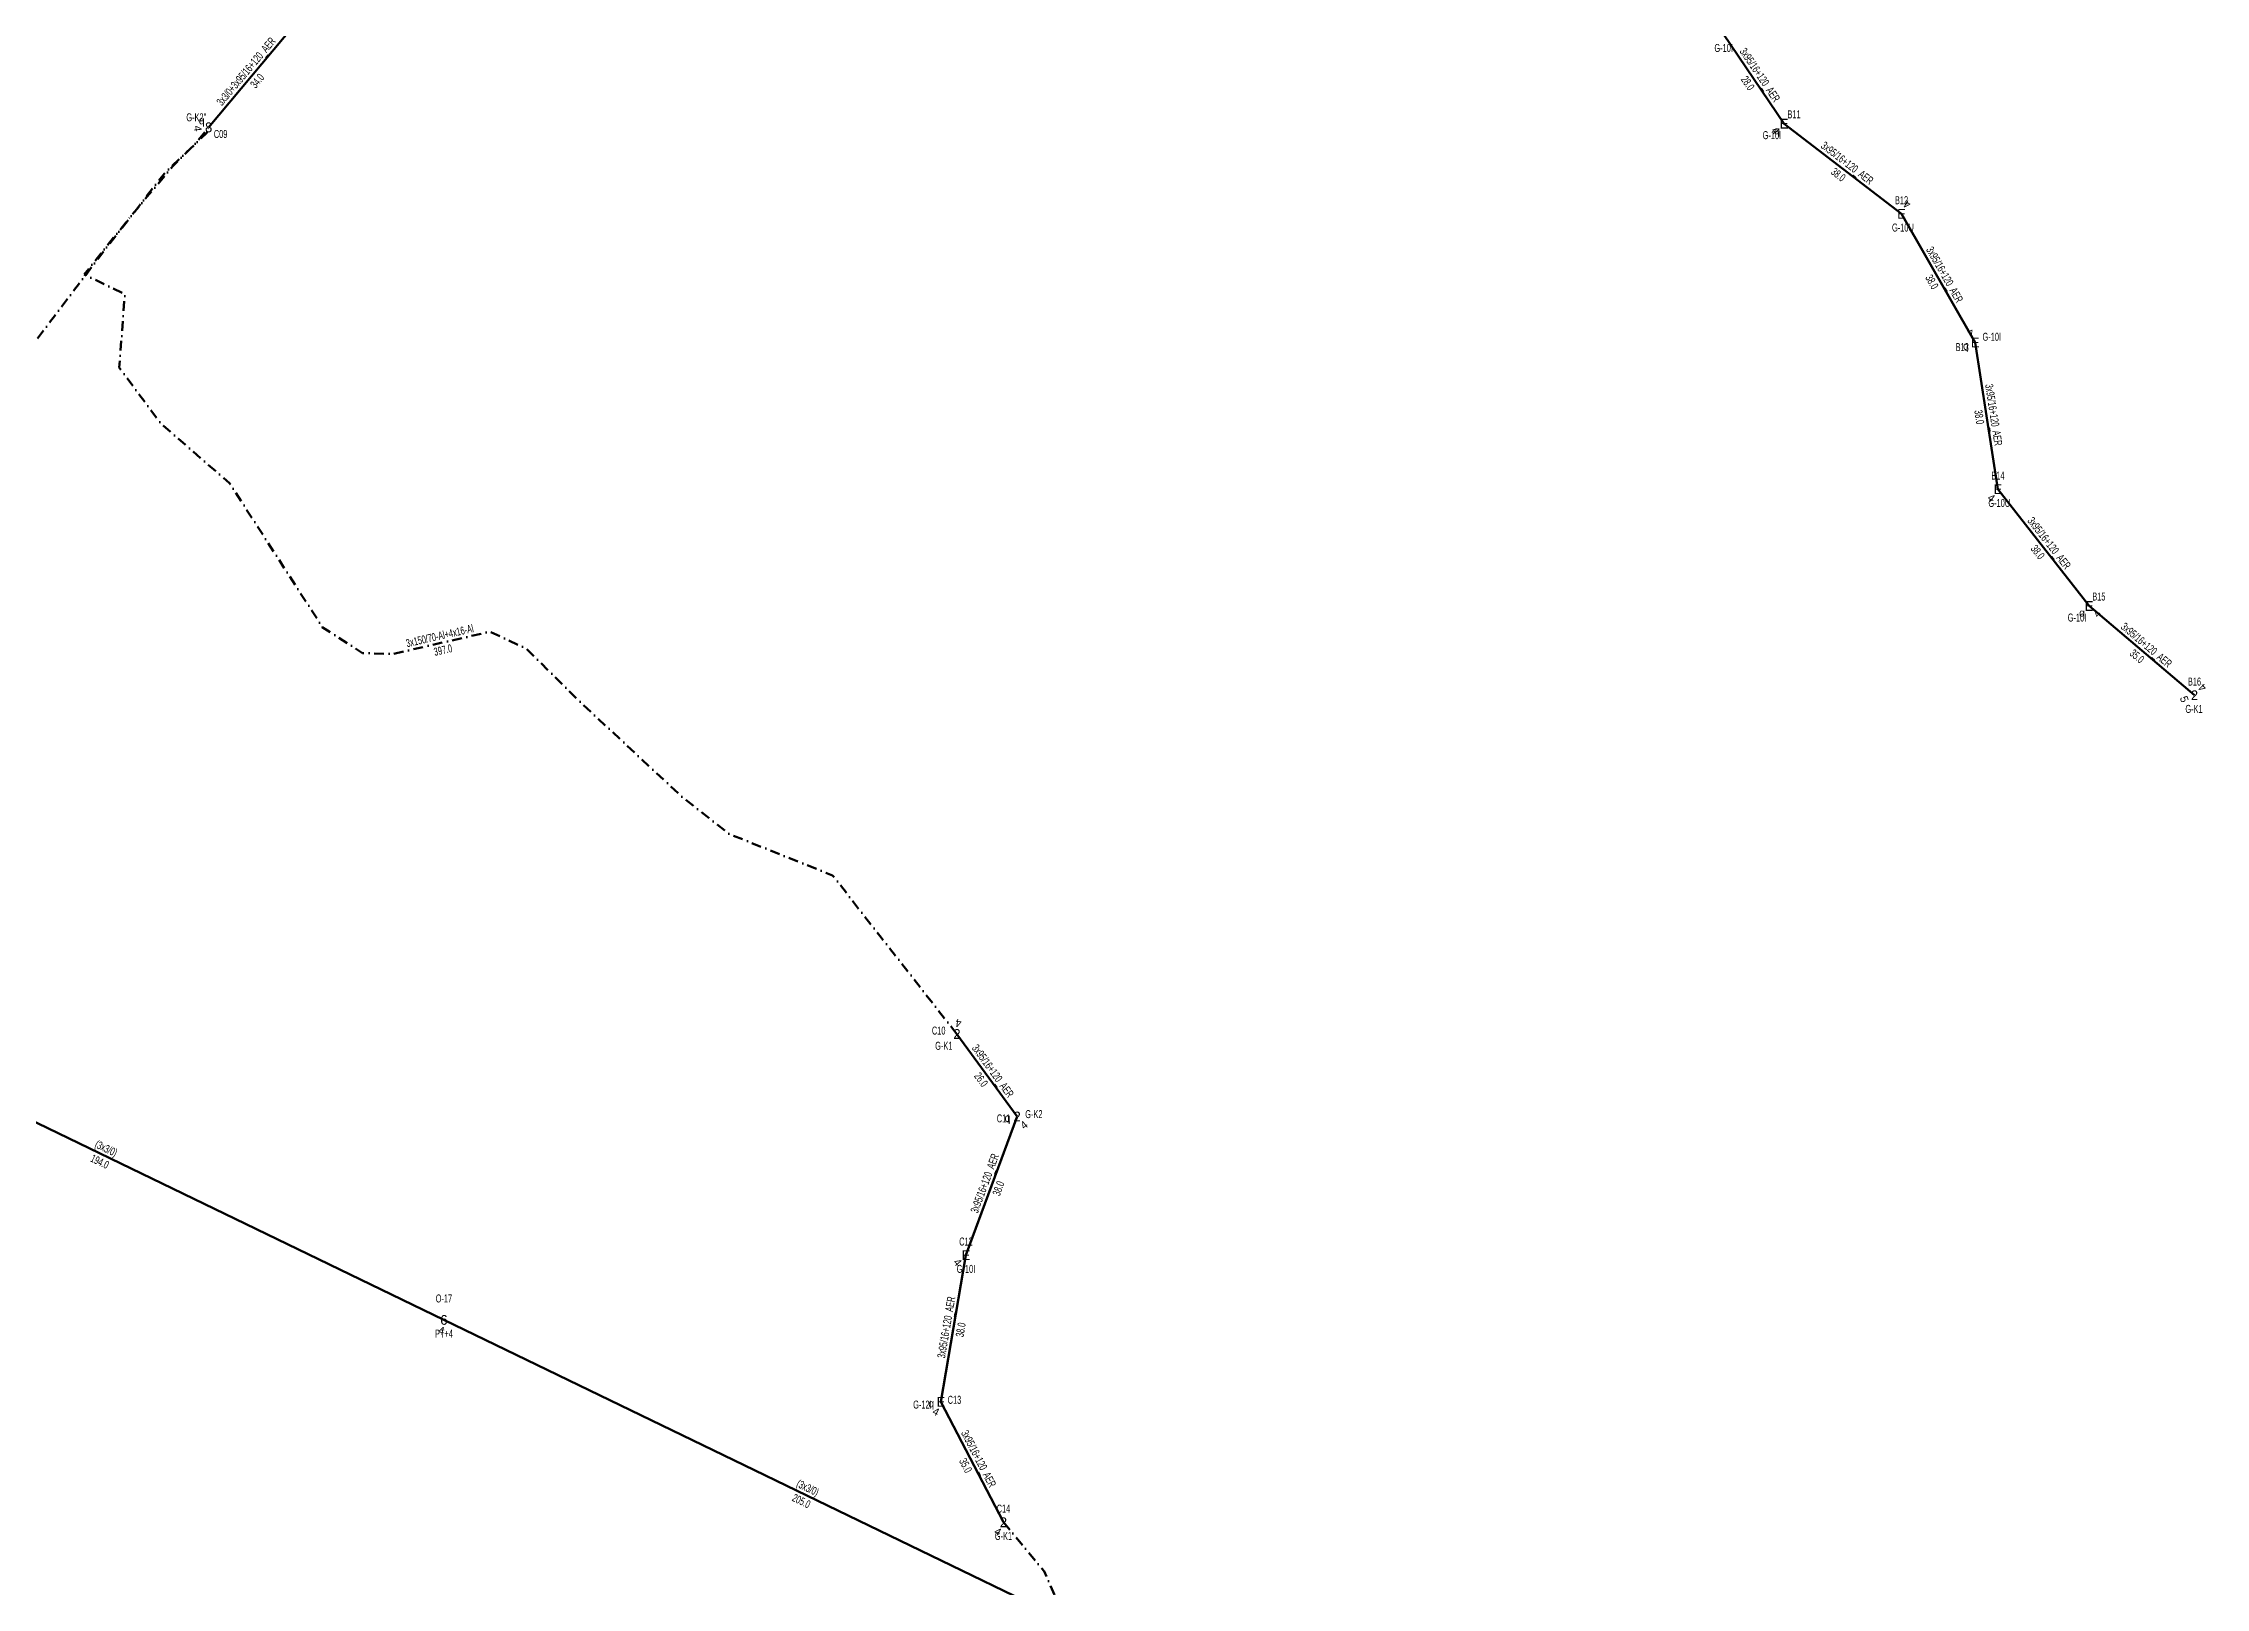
# Model space of a CAD drawing. Header units: millimetres. Extents: x 635683 to 638848, y 4083109 to 4086793.
# Drawn here: x 637130 to 637684, y 4084302 to 4084697 of the extents above; entities that cross this region are included whole.
import ezdxf
from ezdxf.enums import TextEntityAlignment as Align

# ---------------------------------------------------------------- set-up
doc = ezdxf.new("R2010")
doc.units = ezdxf.units.MM
doc.linetypes.add('DASHDOT', pattern=[5, 2.5, -1.25, 0, -1.25])
for name, color, linetype, lineweight in [('DIREK_AG_YENI', 108, 'Continuous', 25), ('DIREK_ENH_MEVCUT', 6, 'Continuous', 25), ('DIREK_OG_YENI', 10, 'Continuous', 25), ('HAT_AG_HAVAI_YENI', 3, 'Continuous', 50), ('HAT_AG_YERALTI_YENI', 3, 'DASHDOT', 50), ('HAT_ENH_HAVAI_MEVCUT', 6, 'Continuous', 70), ('HAT_OG_HAVAI_YENI', 1, 'Continuous', 70), ('HAT_OG_YERALTI_YENI', 1, 'DASHDOT', 70)]:
    doc.layers.add(name, color=color, linetype=linetype, lineweight=lineweight)
doc.styles.add('Direk', font='B_CAD')
doc.styles.get("Standard").update_dxf_attribs({"font": 'Arial'})

msp = doc.modelspace()

# ---------------------------------------------------------------- linework, layer by layer
at = {"layer": 'HAT_AG_HAVAI_YENI'}
for p, q in [((637560.576349, 4084699.510108), (637576.051989, 4084676.61274)), ((637576.051989, 4084676.61274), (637606.147, 4084653.511)), ((637606.147, 4084653.511), (637624.99744, 4084620.548401)), ((637624.99744, 4084620.548401), (637630.844, 4084582.973)), ((637630.844, 4084582.973), (637654.173707, 4084553.081968)), ((637654.173707, 4084553.081968), (637681.194, 4084530.223)), ((637364.156, 4084443.452), (637379.572, 4084422.32)), ((637379.572, 4084422.32), (637366.470998, 4084386.796973)), ((637366.470998, 4084386.796973), (637360.057, 4084349.224)), ((637360.057, 4084349.224), (637376.076, 4084318.383))]:
    msp.add_line(p, q, dxfattribs=at)
at = {"layer": 'HAT_AG_YERALTI_YENI', "flags": 128}
for points in [[(637364.156, 4084443.452), (637344.386605, 4084468.633602), (637332.313722, 4084484.073752), (637305.873193, 4084494.660295), (637293.790281, 4084504.131646), (637267.035189, 4084529.067037), (637253.894636, 4084542.125461), (637244.531992, 4084546.47827), (637219.607418, 4084540.783134), (637211.887343, 4084541.02952), (637201.572679, 4084547.696856), (637177.805103, 4084584.55913), (637160.122354, 4084599.896208), (637149.570171, 4084614.12902), (637150.991332, 4084632.962377), (637145.776175, 4084635.467295), (637140.561018, 4084637.972213), (637152.152444, 4084652.460196), (637163.38514, 4084665.858221), (637169.525372, 4084671.980959), (637172.463, 4084675.679)], [(637376.076, 4084318.383), (637386.484595, 4084305.864854), (637397.23261, 4084281.77188), (637400.909694, 4084264.363481), (637387.07085, 4084230.781656), (637379.676233, 4084214.879877), (637377.077671, 4084186.458275), (637370.671651, 4084166.418932), (637368.758514, 4084150.735778), (637369.259, 4084145.055)]]:
    msp.add_lwpolyline(points, dxfattribs=at)
at = {"layer": 'HAT_ENH_HAVAI_MEVCUT'}
for p, q in [((637232.735, 4084370.224), (637058.055, 4084454.707)), ((637417.511, 4084280.859), (637232.735, 4084370.224))]:
    msp.add_line(p, q, dxfattribs=at)
at = {"layer": 'HAT_OG_HAVAI_YENI'}
msp.add_line((637194.47034, 4084701.902382), (637172.463, 4084675.679), dxfattribs=at)
at = {"layer": 'HAT_OG_YERALTI_YENI', "flags": 128}
msp.add_lwpolyline([(636956.107, 4084309.142), (636959.688974, 4084331.913304), (636963.560388, 4084364.307665), (636964.967599, 4084381.200018), (636981.484453, 4084413.53974), (636986.481148, 4084420.063203), (636994.947771, 4084423.671928), (636999.111683, 4084422.422754), (637015.073349, 4084407.016277), (637026.45471, 4084399.798828), (637043.110361, 4084401.325596), (637078.758758, 4084418.356145), (637084.737709, 4084425.402766), (637084.844476, 4084436.186233), (637075.357196, 4084451.839247), (637058.260693, 4084474.209936), (637052.279574, 4084478.855379), (637055.471907, 4084508.696753), (637057.831458, 4084526.879172), (637064.522563, 4084543.98541), (637102.414168, 4084587.151305), (637146.18775, 4084644.733492), (637161.177836, 4084663.88749), (637172.004009, 4084674.297272), (637172.463, 4084675.679)], dxfattribs=at)

# ---------------------------------------------------------------- texts
at = {"layer": 'DIREK_AG_YENI', "width": 0.53}
for s, p in [('G-10I', (637560.576349, 4084696.010108)), ('B11', (637578.600378, 4084679.011848)), ('G-10I', (637572.933006, 4084673.676463)), ('B12', (637606.147, 4084657.011)), ('G-10U', (637606.48421, 4084650.011)), ('G-10I', (637629.259342, 4084622.041225)), ('B13', (637621.694216, 4084619.391375)), ('B14', (637630.844, 4084586.473)), ('G-10U', (637631.18121, 4084579.473)), ('B15', (637656.696895, 4084555.507566)), ('G-10I', (637651.090007, 4084550.117539)), ('B16', (637681.194, 4084533.723)), ('G-K1', (637681.067239, 4084526.723)), ('C10', (637359.483239, 4084444.335254)), ('G-K1', (637360.791612, 4084440.437967)), ('C11', (637376.105496, 4084421.83694)), ('G-K2', (637383.867563, 4084422.936254)), ('C12', (637366.470998, 4084390.296973)), ('G-10I', (637366.470998, 4084383.296973)), ('C13', (637363.515049, 4084349.764277)), ('G-12I', (637355.310578, 4084348.535116)), ('C14', (637376.076, 4084321.883)), ('G-K1', (637376.076, 4084314.883))]:
    msp.add_text(s, height=2.05, dxfattribs=at).set_placement(p, align=Align.MIDDLE_CENTER)
at = {"layer": 'DIREK_AG_YENI', "style": 'Direk'}
for s, p in [('E', (637576.051989, 4084676.61274)), ('E', (637606.147, 4084653.511)), ('E', (637624.99744, 4084620.548401)), ('E', (637630.844, 4084582.973)), ('E', (637654.173707, 4084553.081968)), ('2', (637681.194, 4084530.223)), ('2', (637364.156, 4084443.452)), ('2', (637379.572, 4084422.32)), ('E', (637366.470998, 4084386.796973)), ('E', (637360.057, 4084349.224)), ('2', (637376.076, 4084318.383))]:
    msp.add_text(s, height=2.5, dxfattribs=at).set_placement(p, align=Align.MIDDLE_CENTER)
at = {"layer": 'DIREK_AG_YENI', "color": 32, "style": 'Direk'}
for s, rotation, p in [('4', 308.662657, (637573.865644, 4084674.863486)), ('4', 509.882051, (637607.551989, 4084655.932984)), ('4', 204.534007, (637623.834787, 4084623.095603)), ('4', 322.173633, (637629.126842, 4084580.761356)), ('4', 406.819647, (637656.215476, 4084551.165936)), ('4', 493.9629, (637683.20941, 4084532.166739)), ('5', 290.944351, (637678.579001, 4084529.222109)), ('4', 532.122809, (637364.539741, 4084446.225579)), ('4', 398.959993, (637381.332577, 4084420.142761)), ('4', 310.156275, (637364.330991, 4084384.991324)), ('4', 333.163799, (637358.792964, 4084346.725558)), ('4', 328.723819, (637374.622341, 4084315.989911))]:
    msp.add_text(s, height=2, rotation=rotation, dxfattribs=at).set_placement(p, align=Align.MIDDLE_CENTER)
at = {"layer": 'DIREK_AG_YENI', "color": 4, "style": 'Direk'}
for p in [(637574.231712, 4084674.899092), (637622.637994, 4084619.721954), (637652.37143, 4084551.349399), (637377.095925, 4084421.974957), (637357.586965, 4084348.838088)]:
    msp.add_text('q', height=2, dxfattribs=at).set_placement(p, align=Align.MIDDLE_CENTER)
at = {"layer": 'DIREK_ENH_MEVCUT', "linetype": 'ByBlock', "width": 0.53}
for s, p in [('O-17', (637232.735, 4084375.724)), ('PT+4', (637232.735, 4084366.724))]:
    msp.add_text(s, height=2.05, dxfattribs=at).set_placement(p, align=Align.MIDDLE_CENTER)
at = {"layer": 'DIREK_ENH_MEVCUT', "color": 32, "style": 'Direk'}
msp.add_text('4', height=2, rotation=347.094766, dxfattribs=at).set_placement((637232.10965, 4084367.494726), align=Align.MIDDLE_CENTER)
at = {"layer": 'DIREK_ENH_MEVCUT', "linetype": 'ByBlock', "style": 'Direk'}
msp.add_text('6', height=2.5, dxfattribs=at).set_placement((637232.735, 4084370.224), align=Align.MIDDLE_CENTER)
at = {"layer": 'DIREK_OG_YENI', "width": 0.53}
for s, p in [("G-K2''", (637169.31541, 4084678.249176)), ('C09', (637175.518525, 4084673.972024))]:
    msp.add_text(s, height=2.05, dxfattribs=at).set_placement(p, align=Align.MIDDLE_CENTER)
at = {"layer": 'DIREK_OG_YENI', "color": 4, "style": 'Direk'}
msp.add_text('q', height=2, dxfattribs=at).set_placement((637170.695233, 4084677.446767), align=Align.MIDDLE_CENTER)
at = {"layer": 'DIREK_OG_YENI', "style": 'Direk'}
msp.add_text('8', height=2.5, dxfattribs=at).set_placement((637172.463, 4084675.679), align=Align.MIDDLE_CENTER)
at = {"layer": 'DIREK_OG_YENI', "color": 32, "style": 'Direk'}
msp.add_text('4', height=2, rotation=276.151901, dxfattribs=at).set_placement((637169.679124, 4084675.378939), align=Align.MIDDLE_CENTER)
at = {"layer": 'HAT_AG_HAVAI_YENI', "lineweight": 30, "width": 0.53}
for rotation, p in [(304.053574, (637569.018406, 4084688.537397)), (322.489899, (637591.617159, 4084665.736352)), (299.763508, (637616.310188, 4084637.451881)), (278.844317, (637628.760739, 4084601.891166)), (307.97186, (637643.179046, 4084568.550245)), (319.76867, (637668.232892, 4084542.301229)), (306.111395, (637372.550598, 4084433.386644, 318689.786033)), (429.755556, (637372.224041, 4084404.852398)), (440.312634, (637362.426171, 4084368.153644)), (297.446304, (637368.820633, 4084334.195226))]:
    msp.add_text('3x95/16+120_AER', height=2.05, rotation=rotation, dxfattribs=at).set_placement(p, align=Align.CENTER)
for s, rotation, p in [('28.0', 304.053574, (637567.609932, 4084687.585452)), ('38.0', 322.489899, (637590.582027, 4084664.387833)), ('38.0', 299.763508, (637614.834449, 4084636.607965)), ('38.0', 278.844317, (637627.080953, 4084601.629791)), ('38.0', 307.97186, (637641.838914, 4084567.504279)), ('35.0', 319.76867, (637667.134904, 4084541.003376)), ('26.0', 306.111395, (637371.177214, 4084432.384737, 318689.786033)), ('38.0', 429.755556, (637373.819023, 4084404.264154)), ('38.0', 440.312634, (637364.10193, 4084367.867582)), ('35.0', 297.446304, (637367.31198, 4084333.411667))]:
    msp.add_text(s, height=2.05, rotation=rotation, dxfattribs=at).set_placement(p, align=Align.TOP_CENTER)
at = {"layer": 'HAT_AG_YERALTI_YENI', "lineweight": 30, "width": 0.53}
msp.add_text('3x150/70-Al+4x16-Al', height=2.05, rotation=372.870829, dxfattribs=at).set_placement((637231.880364, 4084544.459345), align=Align.CENTER)
msp.add_text('397.0', height=2.05, rotation=372.870829, dxfattribs=at).set_placement((637232.259045, 4084542.802058), align=Align.TOP_CENTER)
at = {"layer": 'HAT_ENH_HAVAI_MEVCUT', "lineweight": 30, "width": 0.53}
for s, rotation, p in [('194.0', 334.189529, (637145.024914, 4084411.700297)), ('205.0', 334.189748, (637324.752917, 4084324.776295))]:
    msp.add_text(s, height=2.05, rotation=rotation, dxfattribs=at).set_placement(p, align=Align.TOP_CENTER)
for rotation, p in [(334.189529, (637145.765086, 4084413.230703)), (334.189748, (637325.493083, 4084326.306705))]:
    msp.add_text('(3x3/0)', height=2.05, rotation=rotation, dxfattribs=at).set_placement(p, align=Align.CENTER)
at = {"layer": 'HAT_OG_HAVAI_YENI', "lineweight": 30, "width": 0.53}
msp.add_text('3x3/0+3x95/16+120_AER', height=2.05, rotation=49.99643, dxfattribs=at).set_placement((637182.815768, 4084689.337028, 318597.23517), align=Align.CENTER)
msp.add_text('34.0', height=2.05, rotation=49.99643, dxfattribs=at).set_placement((637184.117976, 4084688.244208, 318597.23517), align=Align.TOP_CENTER)

doc.saveas('drawing.dxf')
